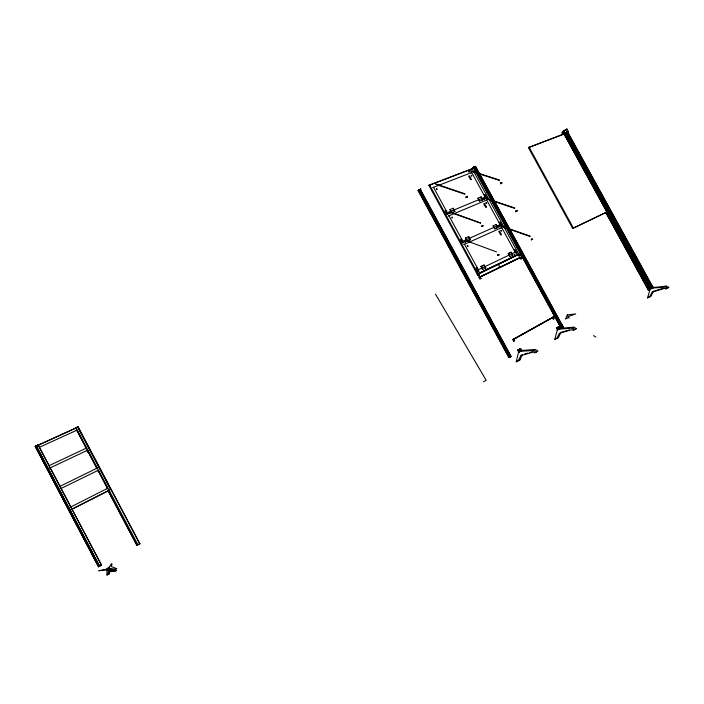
<?xml version="1.0" encoding="UTF-8"?>
<svg xmlns="http://www.w3.org/2000/svg" width="704" height="704" viewBox="0 0 704 704"><rect width="100%" height="100%" fill="white"/><g stroke="black" fill="none" stroke-linecap="round" stroke-linejoin="round"><path stroke-width="1.06" d="M467.447 280.333L467.949 280.166L467.694 280.65M467.764 280.139L467.914 280.588M469.762 283.738L469.322 283.43M521.066 258.518L520.934 258.333M478.218 275.088L478.579 274.868M509.274 356.321L508.816 356.497L509.274 356.233M519.05 255.534L519.279 255.358M523.697 256.529L524.26 256.538M496.549 251.909L466.778 240.9M562.232 326.392L561.968 326.031L561.889 326.559M483.375 199.593L483.49 199.487M480.163 277.015L480.929 278.494L480.181 277.103M519.262 254.382C517.026 254.338 519.068 257.453 519.957 255.666L518.848 254.153L478.394 273.513L479.169 275.273C477.734 277.429 476.626 272.034 478.245 275.827M479.23 277.578C480.744 279.77 478.007 278.001 480.198 277.165M483.454 199.302L484.114 199.593M479.882 277.93L480.119 278.423M484.44 198.757C483.56 200.2 483.402 196.988 484.722 199.188M108.346 571.718L107.826 574.614L106.982 575.001L106.964 569.466L109.234 568.242L115.06 569.237L116.917 568.735L111.144 566.482L112.112 564.159L111.54 563.614L108.75 567.767L109.234 568.242L108.205 567.846L106.656 568.709L113.502 570.108L114.875 571.314L108.346 571.718L109.886 570.856L114.101 570.302M106.982 575.001L109.366 573.742L109.886 570.856M518.346 360.765L520.802 355.564L522.456 354.605L520.001 359.806L516.217 361.812L518.522 352.29L520.186 351.34L518.795 352.141L517.704 350.134L519.112 349.342M569.386 329.93L560.974 332.367L558.457 337.454L554.787 339.398L557.225 330.114L560.613 328.293L573.804 327.184L576.479 328.574L574.948 329.463L572.273 328.073L559.073 329.173L560.613 328.293M480.322 278.062L479.758 278.168M663.916 288.165L653.541 291.28L650.918 296.076L647.522 297.871L650.214 289.186L563.772 131.806L563.015 132.097L649.484 289.582L563.015 132.097M520.555 258.245L521.022 258.271M524.137 256.309L523.714 256.432L524.207 256.388M519.957 255.666L519.015 254.294L477.514 274.498M567.292 314.934L565.47 319.088L567.556 318.032L568.735 316.36L575.687 313.905L567.292 314.934L569.131 318.305M556.926 338.342L559.434 333.247L572.07 329.604L573.214 330.317L576.479 328.574M649.642 296.833L652.274 292.037L653.541 291.28M500.544 183.744L501.996 182.934M520.661 258.183L520.749 258.632M467.236 196.31L465.802 197.146L467.218 196.275M467.518 196.865L466.066 197.63L467.518 196.812M480.621 223.027L451.387 212.344M516.956 210.417L515.566 211.209L516.974 210.373M501.97 182.97L500.614 183.762M35.262 446.442L98.472 566.711L99.484 566.218L101.508 565.101L38.227 445.034M499.03 254.839L497.816 255.578L499.118 254.804M531.221 239.862L532.638 239.034L531.995 239.36M98.542 566.685L35.288 446.415L38.289 444.77L37.33 445.729M38.289 444.77L37.47 445.614M139.753 543.814L77.871 426.8L76.93 427.513L78.126 426.914L75.874 427.706L75.011 428.56L78.126 426.914L139.885 543.743L136.919 545.327L107.844 490.31M76.067 427.865L137.966 544.808M76.217 430.707L76.789 430.276L86.249 448.193L85.668 448.598M419.813 189.886C423.104 187.343 415.492 191.946 419.32 189.763L418.114 190.608L508.869 357.597L510.074 356.99L511.086 356.409L420.306 189.385M419.619 189.816L420.71 189.015M472.226 168.775L428.921 185.425L477.198 274.199L518.822 254.188L472.226 168.775L428.718 185.328M429.238 185.302L428.701 185.548M432.749 187.642L471.698 172.524L485.091 197.076L484.414 197.534M49.623 468.292L50.186 467.887M563.209 326.938L561.994 327.562L474.531 167.209L473.044 167.781L474.074 166.839L475.614 166.426L563.209 326.938L561.062 328.09L473.51 167.631M473.044 167.781L474.074 166.839M472.965 167.631L475.438 166.32M471.038 172.999L471.698 172.524M86.803 450.754L87.393 450.34M564.643 133.672L607.499 211.71L572.686 228.448L528.414 147.62L564.872 133.522L563.886 131.736M563.147 131.19L566.975 128.999L568.55 131.868L566.104 133.531L564.722 134.059L563.147 131.19L566.975 128.999M449.979 209.607L451.634 212.652L449.979 209.607L453.244 208.234L454.749 211.376L453.244 208.234M562.012 132.783L562.998 134.57L562.012 132.783L562.883 132.422L563.869 134.209L564.872 133.522M649.484 289.582L650.382 289.071L563.974 131.701L562.778 132.493L563.913 134.385M446.574 213.057L485.091 197.076M564.722 134.059L568.55 131.868M448.237 216.11L486.702 200.024L500.113 224.62L499.426 225.051M501.01 182.908C502.77 181.685 499.426 183.726 501.125 182.767M477.981 198.176L479.591 201.142L477.981 198.176L481.087 196.865L482.548 199.918L481.087 196.865M59.312 486.666L96.976 468.204M486.024 200.482L486.702 200.024M96.281 468.67L96.87 468.274L87.49 450.27L50.178 467.896M465.045 242.044L466.611 240.944M97.416 470.818L98.014 470.422L107.492 488.391L106.894 488.761M482.055 225.632C483.806 224.805 480.92 226.336 482.372 225.509M465.45 238.049L467.262 240.997L470.334 239.633L468.679 236.597L465.45 238.049L467.104 241.094L470.334 239.633M468.679 236.597L470.175 239.73M462.079 241.569L500.113 224.62M463.742 244.631L501.723 227.568L515.161 252.208L514.466 252.63M493.082 225.878L494.859 228.756L497.772 227.454L496.162 224.497L493.082 225.878L494.701 228.853L497.772 227.454M496.162 224.497L497.622 227.55M498.265 254.602C499.822 253.607 496.267 255.904 498.133 254.558M501.037 228.008L501.723 227.568M70.171 507.285L107.606 488.321M531.476 238.999C531.652 238.902 531.749 238.814 531.784 238.858M480.946 266.534L484.141 265.003L485.795 268.048L483.982 265.1L480.946 266.534L482.61 269.588L485.795 268.048M477.62 270.134L515.161 252.208M508.218 253.634L511.254 252.173L512.873 255.138L511.095 252.27L508.218 253.634L509.837 256.617L512.873 255.138M482.61 269.588L481.105 266.438M477.198 274.199L477.893 273.777L429.572 184.941M478.394 273.513L477.356 274.402M477.418 274.542L478.447 273.935M509.837 256.608L508.367 253.537M478.139 275.871L479.169 275.273M479.134 277.702L480.031 277.033M652.274 292.037L664.726 288.288L665.817 288.922L668.8 287.329L666.239 286.123L653.321 287.522L650.214 289.186M665.817 288.922L668.8 287.329M518.848 254.153L518.197 254.936M518.927 254.294L477.55 274.226M479.89 279.101L480.929 278.494M647.522 297.871L650.918 296.076M605.695 212.344L648.402 290.118C653.532 286.123 660.827 289.045 666.239 286.123M521.655 258.773C520.828 254.786 518.135 260.119 521.655 258.773L520.916 257.426M520.951 257.488L519.79 257.954M572.686 228.448L607.499 211.71M566.5 131.947L652.194 287.998L653.083 287.478L567.45 131.551M520.802 355.564L533.482 352.035L534.644 352.792L538.032 350.979L535.322 349.501L522.034 350.407L519.191 351.93L518.1 349.923M650.76 287.118L649.484 287.857L652.599 286.202L653.33 287.531M651.323 286.942L652.599 286.202M516.217 361.812L520.001 359.806M554.787 339.398L558.457 337.454M483.446 381.779L486.138 380.204L435.477 294.158M534.644 352.792L536.298 351.824M573.214 330.317L574.746 329.428M518.522 352.29L520.414 351.322L533.667 350.46L535.322 349.501M572.273 328.073L573.804 327.184M508.869 357.597L511.086 356.409M522.034 350.407L520.37 351.358L519.314 349.316L520.67 348.559L521.752 350.557M557.489 329.965L556.433 328.038L557.753 327.298M556.433 328.038L559.302 326.506L560.349 328.434M560.006 326.154L562.162 325.01M113.599 571.041L115.148 570.161L115.755 570.759L116.424 570.442L115.06 569.237L113.546 570.627L104.922 569.967L98.71 570.777L107.686 569.114M114.198 571.63L116.424 570.442M513.762 339.231L553.406 317.108L552.508 317.574L553.318 319.053L554.215 318.595L553.326 316.958L512.873 339.495L513.797 341.185L513.058 339.592M513.858 339.178L514.598 340.771L513.674 339.082L512.873 339.495M553.318 319.053L552.526 317.372L553.326 316.958M552.605 317.522L512.952 339.645L514.536 338.8M531.916 239.501L531.247 239.844M98.472 566.711L101.508 565.101M513.612 340.613L514.422 340.208M513.797 341.185L514.703 340.718M561.062 328.09L473.625 167.552M109.067 490.389L69.221 510.567L110.634 489.535L77.695 427.205L35.288 446.415M559.302 326.506L556.811 327.826L557.867 329.762M517.704 350.134L520.67 348.559M507.778 355.582L508.974 354.983M652.194 287.998L566.606 131.868M648.402 290.118L605.818 212.282M138.706 544.333L139.885 543.743M136.919 545.327L107.906 490.266M448.791 213.118L449.777 213.673M61.037 488.506L98.111 470.36L107.501 488.382M98.613 566.641L99.616 566.148L36.186 445.72L99.484 566.218M479.213 277.297L520.538 257.25M476.388 272.633L477.435 272.131L478.271 273.671M49.007 465.687L86.354 448.114M109.366 573.742L108.522 574.138L108.504 568.603M39.327 447.313L76.886 430.197L86.258 448.184M38.368 444.91L35.226 446.688L77 427.504M451.634 212.652L454.898 211.27M479.591 201.142L482.706 199.822M420.798 189.174L419.206 189.842L510.048 356.998L419.232 189.578M419.329 190.106L418.088 190.538M474.047 167.068L475.631 166.452L474.32 167.121M473.15 167.702L474.452 167.165M528.414 147.62L563.983 134.13M563.13 132.018L563.974 131.701M524.568 354.015L527.736 353.135M529.848 352.546L533.025 351.657M448.862 213.136L449.346 213.655M465.194 242.062C465.986 240.909 463.769 240.513 465.353 242.546M449.706 213.585L449.997 212.881M468.53 171.574L469.163 172.154M470.774 170.764L499.47 180.004M470.615 171.116L499.312 180.365M485.742 198.211L514.738 207.97M485.584 198.563L514.58 208.331M435.97 184.008L464.939 193.802M435.811 184.369L464.772 194.172M500.799 225.817L530.103 236.104M500.641 226.169L529.945 236.456M451.229 212.705L480.515 223.062M498.995 226.873C500.315 225.993 497.526 225.35 499.074 226.996M664.981 286.871L667.542 288.086M533.667 350.46L536.386 351.938M593.516 335.614L595.804 337.04M449.61 213.444L449.275 212.388L450.331 212.96M567.248 131.666L652.89 287.584M565.585 129.518L567.16 132.387M566.368 132.273L652.054 288.279M565.611 132.554L650.698 287.514M565.497 132.634L650.584 287.575M606.804 212.124L607.79 213.919M529.082 147.154L573.382 228.034M475.42 166.575L562.998 327.052M562.276 327.474L474.628 166.839L562.162 327.536M558.967 326.682L560.023 328.61M558.034 327.219L559.099 329.146M498.274 264.282L499.919 267.291M433.409 187.167L447.242 212.599M448.906 215.653L462.766 241.129M464.429 244.191L478.315 269.711M520.326 348.735L521.418 350.733M478.342 273.988L479.063 275.317M420.2 189.464L510.972 356.47M418.334 190.485L509.089 357.482M87.384 450.349L96.862 468.283M86.478 449.724L88.009 452.619M38.166 445.078L101.438 565.127M36.062 446.037L99.414 566.254M35.473 446.503L98.674 566.606M518.813 350.654L519.499 350.706L518.813 350.654M514.298 254.672C515.108 256.696 515.293 253.546 514.298 254.672M501.002 230.525C501.829 232.558 501.943 229.46 501.002 230.525M485.954 202.928C486.878 204.943 486.886 201.793 485.954 202.928M471.786 175.833C470.765 176.986 470.985 173.826 471.777 175.886M468.019 246.154C467.007 247.394 467.104 244.112 468.019 246.154M469.374 171.415C468.521 172.63 468.38 169.453 469.374 171.415M452.522 217.659C451.484 218.891 451.625 215.626 452.522 217.659M437.052 189.226C436.119 190.476 436.049 187.194 437.052 189.226M481.809 226.538L483.278 225.746L481.835 226.512M515.847 211.684L517.264 210.892L515.874 211.658M480.234 276.892L479.301 277.446L520.617 257.4L480.234 276.892M478.878 271.313L478.042 271.709L476.045 268.03L476.881 267.634L478.878 271.313M516.947 253.167L516.173 253.537L514.237 249.982L515.011 249.621L516.947 253.167M501.486 234.599L500.694 234.951L498.758 231.396L499.55 231.044L501.486 234.599M463.329 242.722L462.484 243.1L460.478 239.422L461.331 239.052L463.329 242.722M501.908 225.597L501.125 225.949L499.189 222.402L499.981 222.059L501.908 225.597M486.429 206.985L485.628 207.319L483.692 203.773L484.493 203.438L486.429 206.985M447.797 214.183L446.943 214.535L444.946 210.866L445.808 210.514L447.797 214.183M486.904 198.079L486.103 198.405L484.176 194.867L484.968 194.542L486.904 198.079M471.398 179.423L470.58 179.731L468.653 176.194L469.462 175.877L471.398 179.423M649.22 289.652L606.54 211.93L649.176 289.67"/></g></svg>
